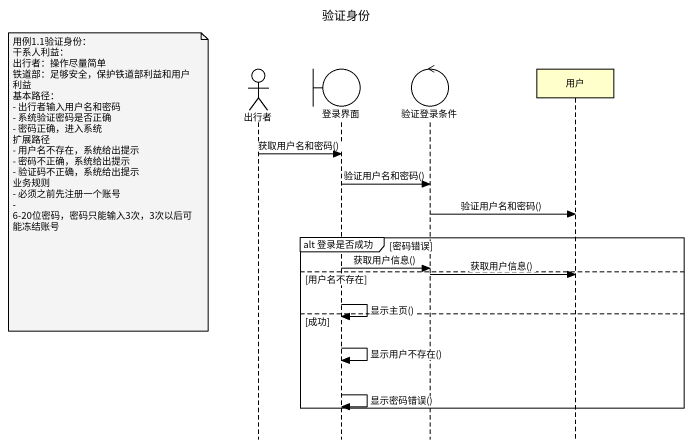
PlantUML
@startuml
title 验证身份
hide footbox
actor 出行者
boundary 登录界面
control 验证登录条件
participant 用户

出行者 -> 登录界面 : 获取用户名和密码()
note left of 出行者
  用例1.1验证身份：
  干系人利益：
  出行者：操作尽量简单
  铁道部：足够安全，保护铁道部利益和用户利益
  基本路径：
  - 出行者输入用户名和密码
  - 系统验证密码是否正确
  - 密码正确，进入系统
  扩展路径
  - 用户名不存在，系统给出提示
  - 密码不正确，系统给出提示
  - 验证码不正确，系统给出提示
  业务规则
  - 必须之前先注册一个账号
  - 6-20位密码，密码只能输入3次，3次以后可能冻结账号
end note
登录界面 -> 验证登录条件 : 验证用户名和密码()
验证登录条件 -> 用户 : 验证用户名和密码()
group alt 登录是否成功 [密码错误]
  登录界面 -> 验证登录条件 : 获取用户信息()
else 用户名不存在
  验证登录条件 -> 用户 : 获取用户信息()
  登录界面 -> 登录界面 : 显示主页()
else 成功
  登录界面 -> 登录界面 : 显示用户不存在()
  登录界面 -> 登录界面 : 显示密码错误()
end
@enduml
